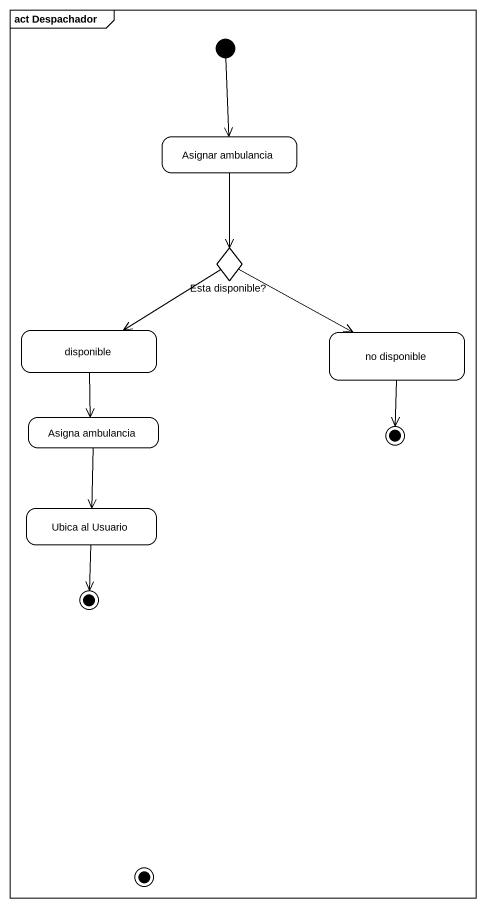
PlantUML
@startuml
mainframe act Despachador
hide empty description
state "Asignar ambulancia" as Asignar_ambulancia
state "Esta disponible?" as Esta_disponible <<choice>>
state disponible
state "no disponible" as no_disponible
state "Asigna ambulancia" as Asigna_ambulancia
state final1 <<end>>
state "Ubica al Usuario" as Ubica_al_Usuario
state final2 <<end>>
state final3 <<end>>
[*] --> Asignar_ambulancia
Asignar_ambulancia --> Esta_disponible
Esta_disponible --> disponible
Esta_disponible -right-> no_disponible
disponible --> Asigna_ambulancia
no_disponible --> final1
Asigna_ambulancia --> Ubica_al_Usuario
Ubica_al_Usuario --> final2
@enduml
